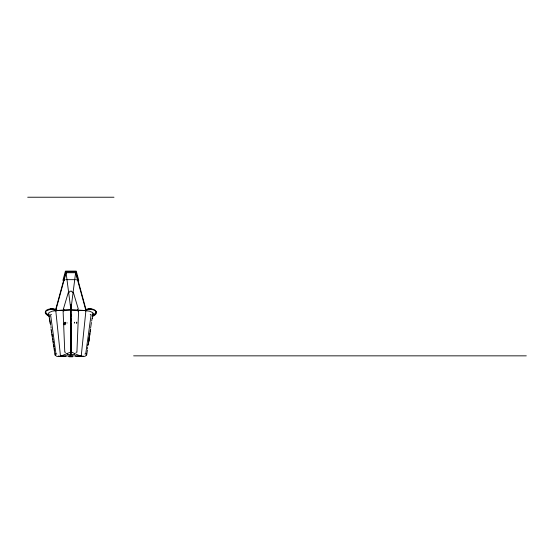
<?xml version="1.0" encoding="UTF-8"?>
<svg xmlns="http://www.w3.org/2000/svg" width="554" height="554" viewBox="0 0 554 554"><rect width="100%" height="100%" fill="white"/><g stroke="black" fill="none" stroke-linecap="round" stroke-linejoin="round"><path stroke-width="0.83" d="M55.705 310.621L66.113 272.727L75.573 272.727L85.912 310.614L81.244 355.91L60.448 355.91L55.781 310.614L70.496 309.818M70.496 307.795L70.496 307.366M70.843 351.271L70.843 323.391M70.843 321.071L70.843 318.744M71.189 309.215L71.189 308.841M71.189 307.297L75.732 271.806L65.961 271.806L55.559 310.053M74.437 322.747L74.458 323.162M74.638 322.691L74.617 322.227M70.51 352.434L70.51 352.06M48.87 315.475C38.614 309.811 54.327 306.494 57.54 310.683M85.011 310.344C89.139 306.217 102.746 310.905 92.317 315.808M96.327 311.66L95.094 313.682L92.165 315.905M86.639 355.239L87.449 349.989M88.252 344.747L90.669 329.014M92.283 318.522L93.086 313.273M87.331 348.757L87.546 347.372M87.767 345.994L87.982 344.609M88.418 341.839L88.633 340.454M88.959 338.376L89.284 336.306M89.61 334.228L89.831 332.843M90.046 331.458L90.267 330.073M90.593 327.996L91.458 322.463M91.68 321.078L92.109 318.315M89.831 334.242L88.259 344.276L89.055 339.498M55.102 353.812C55.635 360.564 67.207 352.579 70.496 352.392M49.839 316.874C40.539 311.528 47.332 310.538 52.471 308.668M92.774 314.554L93.107 313.391L92.677 312.56L89.402 311.154L82.359 310.323L71.189 309.97L85.988 310.621L85.822 310.018M92.414 316.528C102.94 311.715 89.79 306.819 85.413 310.898M86.722 309.665L88.772 308.897M50.234 308.973L51.155 308.834M51.418 308.8L52.194 308.703M70.496 309.97L59.133 310.33L52.291 311.154L49.008 312.56L48.579 313.612L49.084 314.817M27.7 197.224L113.992 197.224M63.835 279.659L65.192 279.659M66.182 279.659L75.51 279.659M76.5 279.659L77.858 279.659M64.596 280.345L62.927 280.345L65.427 271.114L76.258 271.114L78.765 280.345L77.096 280.345M71.189 306.777L70.496 306.777L65.961 271.806M70.51 309.042L71.182 309.042M70.573 315.101L71.66 315.101M70.573 315.773L71.653 315.773M70.573 316.445L71.66 316.445M70.628 351.063L71.286 351.063A2.313 2.313 0 0 0 71.695 351.028M70.51 352.586L71.182 352.586M70.51 353.078L71.182 353.078M133.625 355.848L526.3 355.848M72.345 356.104L72.692 356.104M69.001 356.104L69.575 356.104M69.001 356.305L72.692 356.305M69.001 356.776L72.692 356.776M89.533 308.703L90.267 308.8M90.531 308.834L91.334 308.952M52.914 308.897L54.971 309.665M52.221 309.291L56.279 310.898M49.001 315.558L46.314 313.398L45.366 311.66M89.222 308.668L89.471 309.291M86.133 310.053L75.732 271.806M86.59 353.812C86.119 360.502 73.876 352.676 71.182 352.06M49.798 319.693L50.123 321.77M50.234 322.463L50.663 325.233M50.885 326.618L51.1 327.996M51.425 330.073L51.751 332.151M52.076 334.228L52.408 336.306M52.734 338.376L52.949 339.761M53.163 341.146L53.385 342.531M53.71 344.609L54.036 346.679M54.361 348.757L54.576 350.142M48.724 314.18L49.507 319.194M49.41 318.522L50.22 323.765M51.023 329.014L55.054 355.239M67.027 323.134L67.006 322.712M76.694 322.691C76.618 320.655 76.708 324.748 76.632 322.691M70.843 304.783L70.843 356.354M65.213 323.259A10.547 1.413 88.9 0 1 65.344 323.501M74.638 353.729A2.313 2.313 0 0 0 74.492 354.525L67.2 354.525A2.313 2.313 0 0 0 67.055 353.729M75.995 352.365A2.313 2.313 0 0 1 76.909 352.219L78.585 311.293A1.156 1.156 0 0 1 77.705 310.836M77.602 309.596A1.156 1.156 0 0 1 78.294 309.028L73.322 292.29A1.156 1.156 0 0 1 71.84 291.189L69.852 291.189A1.156 1.156 0 0 1 69.437 292.069M65.587 352.323A2.313 2.313 0 0 0 64.783 352.219L63.108 311.293A1.156 1.156 0 0 0 63.987 310.836M64.091 309.596A1.156 1.156 0 0 0 63.398 309.028L68.364 292.29A1.156 1.156 0 0 0 68.966 292.311M90.219 314.45A2.888 2.888 0 0 0 91.112 314.72L85.718 353.985A2.313 2.313 0 0 0 84.859 354.027M83.121 355.91A2.313 2.313 0 0 0 83.093 356.277L75.697 356.277A2.313 2.313 0 0 0 75.656 355.855M51.474 314.45A2.888 2.888 0 0 1 50.58 314.72L55.975 353.985A2.313 2.313 0 0 1 56.833 354.027M58.572 355.91A2.313 2.313 0 0 1 58.599 356.277L65.995 356.277A2.313 2.313 0 0 1 66.037 355.855M64.998 322.629C65.04 324.824 65.095 320.842 64.998 322.629M71.182 304.852L70.51 304.852L70.51 353.272L71.182 353.272L71.182 304.852M64.098 324.478A0.734 0.727 23.3 0 0 65.365 324.429A0.734 0.727 23.3 0 0 64.68 323.363A0.734 0.727 23.3 0 0 64.098 324.478"/></g></svg>
